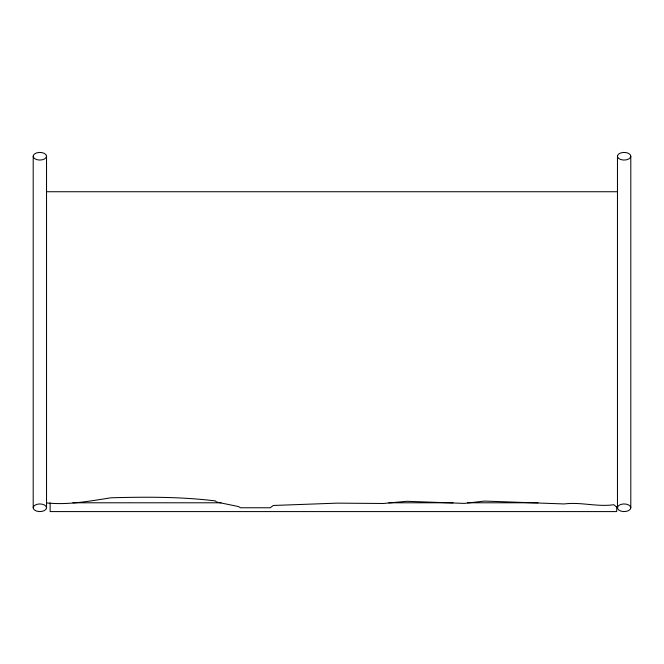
<?xml version="1.0" encoding="UTF-8"?>
<svg xmlns="http://www.w3.org/2000/svg" width="664" height="664" viewBox="0 0 664 664"><rect width="100%" height="100%" fill="white"/><g stroke="black" fill="none" stroke-linecap="round" stroke-linejoin="round"><path stroke-width="1" d="M46.538 191.738L617.462 191.738M72.907 502.789L221.029 502.789M388.822 502.789L453.047 502.789M467.547 502.789L537.981 502.789M46.538 502.914C68.226 505.238 89.748 501.063 111.104 497.784C145.889 496.855 180.757 496.68 215.352 500.905L216.622 502.059L238.368 506.532L240.526 507.761L270.14 507.761L273.377 505.47L337.279 503.138L383.485 503.486L406.8 501.295L464.368 503.395L484.604 501.071L564.159 503.951C580.701 501.801 597.293 507.147 613.785 504.715L617.462 507.761L617.462 156.239M630.8 156.239A6.673 3.826 0 0 1 620.798 159.551A6.673 3.826 0 0 1 620.798 152.919A6.673 3.826 0 0 1 630.8 156.239L630.8 507.761A6.673 3.826 0 0 1 620.798 511.081A6.673 3.826 0 0 1 620.798 504.449A6.673 3.826 0 0 1 630.8 507.761M616.698 506.698L616.698 511.587L50.124 511.587L50.124 502.789M46.538 156.239A6.673 3.826 0 0 1 36.537 159.551A6.673 3.826 0 0 1 36.537 152.919A6.673 3.826 0 0 1 46.538 156.239L46.538 507.761A6.673 3.826 0 0 1 36.537 511.081A6.673 3.826 0 0 1 36.537 504.449A6.673 3.826 0 0 1 46.538 507.761M33.2 156.239L33.2 507.761"/></g></svg>
